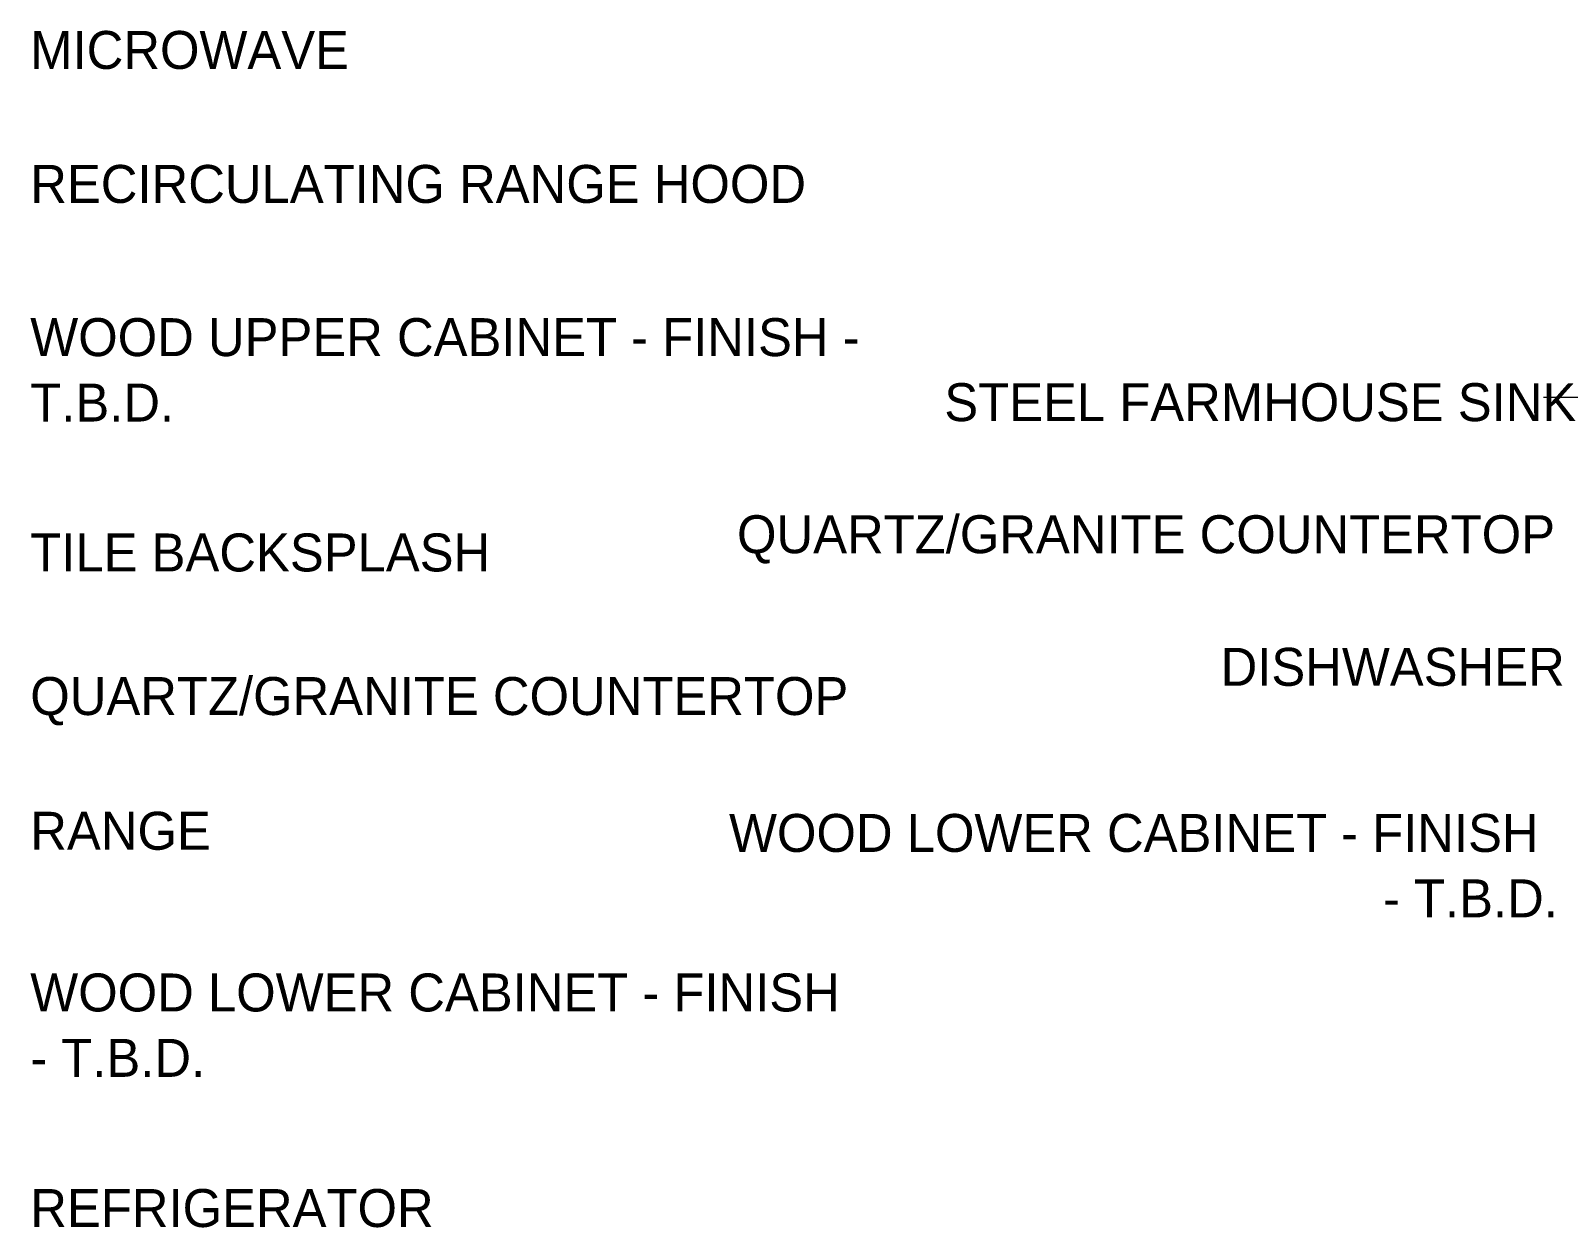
# Model space of a CAD drawing. Header units: inches. Extents: x -2533 to -979, y 116 to 10917.
# Drawn here: x -1278.1 to -1157.8, y 144.7 to 239.3 of the extents above; entities that cross this region are included whole.
import ezdxf

# ---------------------------------------------------------------- set-up
doc = ezdxf.new("R2010")
doc.units = ezdxf.units.IN
doc.header["$MEASUREMENT"] = 0
doc.layers.add('A-ANNO-NOTE', color=131, linetype='Continuous', lineweight=9)
doc.layers.add('G-ANNO-TEXT', color=231, linetype='Continuous', lineweight=9)
doc.styles.add('Century Gothic', font='ufonts.com_century-gothic.ttf', dxfattribs={"height": 3})

msp = doc.modelspace()

# ---------------------------------------------------------------- linework, layer by layer
at = {"layer": 'A-ANNO-NOTE'}
msp.add_line((-1151.88, 210.31), (-1158.61, 210.31), dxfattribs=at)

# ---------------------------------------------------------------- texts
at = {"layer": 'A-ANNO-NOTE', "insert": (-1205.94, 211.44), "char_height": 3, "width": 57.368, "attachment_point": 1, "style": 'Century Gothic'}
msp.add_mtext('STEEL FARMHOUSE SINK', dxfattribs=at)
at = {"layer": 'G-ANNO-TEXT', "char_height": 3, "attachment_point": 1, "style": 'Century Gothic'}
for s, insert, width in [('MICROWAVE', (-1278.16, 239.28), 33.229), ('RECIRCULATING RANGE HOOD', (-1278.16, 228.69), 77.265), ('WOOD UPPER CABINET - FINISH -', (-1278.16, 216.58), 79.891), ('T.B.D.', (-1278.16, 211.41), 13.231), ('QUARTZ/GRANITE COUNTERTOP', (-1222.32, 201), 78.376), ('TILE BACKSPLASH', (-1278.16, 199.56), 41.814), ('DISHWASHER', (-1184.11, 190.52), 31.916), ('QUARTZ/GRANITE COUNTERTOP', (-1278.16, 188.21), 78.376), ('RANGE', (-1278.16, 177.56), 17.877), ('WOOD LOWER CABINET - FINISH', (-1222.95, 177.39), 78.982), ('- T.B.D.', (-1171.28, 172.22), 16.362), ('WOOD LOWER CABINET - FINISH', (-1278.16, 164.78), 78.982), ('- T.B.D.', (-1278.16, 159.61), 16.362), ('REFRIGERATOR', (-1278.16, 147.74), 36.764)]:
    msp.add_mtext(s, dxfattribs=dict(at, insert=insert, width=width))

doc.saveas('drawing.dxf')
